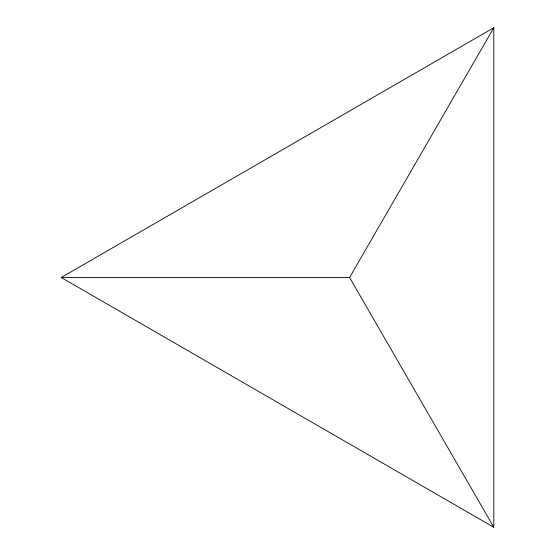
<?xml version="1.0" encoding="UTF-8"?>
<svg xmlns="http://www.w3.org/2000/svg" width="555" height="555" viewBox="0 0 555 555"><rect width="100%" height="100%" fill="white"/><g stroke="black" fill="none" stroke-linecap="round" stroke-linejoin="round"><path stroke-width="0.83" d="M493.79 527.25L349.594 277.5L493.79 27.75L61.21 277.5L493.79 527.25L493.79 27.75M61.21 277.5L349.594 277.5"/></g></svg>
